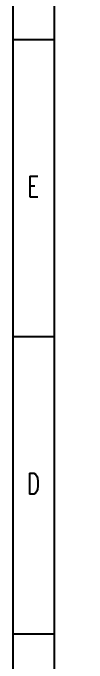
# Model space of a CAD drawing. Header units: inches. Extents: x 3186 to 109360, y -14990 to 740552.
# Drawn here: x 67484 to 68385, y 224320 to 232165 of the extents above; entities that cross this region are included whole.
import ezdxf
from ezdxf.enums import TextEntityAlignment as Align

# ---------------------------------------------------------------- set-up
doc = ezdxf.new("R2010")
doc.units = ezdxf.units.IN
doc.header["$MEASUREMENT"] = 0
doc.layers.add('图框', color=4, linetype='Continuous')
doc.styles.add('HZ', font='txt_____.ttf', dxfattribs={"width": 0.7, "bigfont": 'HZTXT'})
doc.styles.get("Standard").update_dxf_attribs({"font": 'txt', "bigfont": 'gbcbig.shx'})
doc.dimstyles.new('Standard-yuanban', dxfattribs={"dimtxt": 800, "dimasz": 0.18, "dimexe": 0.18, "dimexo": 0.0625, "dimgap": 0.09, "dimtad": 0, "dimtih": 1, "dimtoh": 1, "dimdec": 4, "dimlfac": 0.02, "dimzin": 0, "dimdsep": 46, "dimtxsty": 'Standard', "dimcen": 0.09, "dimadec": 0, "dimazin": 0, "dimtfac": 1, "dimtdec": 4, "dimtofl": 0, "dimtmove": 0, "dimatfit": 3, "dimfxl": 1, "dimtolj": 1, "dimtzin": 0, "dimarcsym": 0})

# ---------------------------------------------------------------- blocks, each defined once
blk = doc.blocks.new('*D79')
at = {"color": 0, "lineweight": -2, "transparency": 16777216}
for p, q in [((67984.5, 246697.1), (80741.2, 246697.1)), ((80741, 246697), (80741, 232247.2)), ((80741, 216997.3), (80741, 231447.1)), ((67984.5, 216997.1), (80741.2, 216997.1))]:
    blk.add_line(p, q, dxfattribs=at)
at = {"color": 0, "transparency": 16777216}
for points in [[(80740.9, 246697), (80741, 246697), (80741, 246697.1)], [(80740.9, 216997.3), (80741, 216997.3), (80741, 216997.1)]]:
    blk.add_solid(points, dxfattribs=at)
at = {"layer": 'Defpoints', "color": 0, "transparency": 16777216}
for p in [(67984.4, 246697.1), (80741, 246697.1), (67984.4, 216997.1)]:
    blk.add_point(p, dxfattribs=at)
at = {"color": 0, "transparency": 16777216, "insert": (80741, 231847.1), "char_height": 800, "attachment_point": 5}
blk.add_mtext('\\A1;594.0000', dxfattribs=at)

msp = doc.modelspace()

# ---------------------------------------------------------------- linework, layer by layer
at = {"layer": '图框'}
for p, q in [((67984.44132, 246697.14592), (67984.44132, 216997.14592)), ((67484.44132, 231847.14592), (67484.44132, 217497.14592)), ((67484.44132, 231847.14592), (67484.44132, 217497.14592)), ((67484.44132, 231847.14592), (67484.44132, 217497.14592)), ((67484.44132, 231847.14592), (67484.44132, 217497.14592)), ((67484.44132, 231847.14592), (67984.44132, 231847.14592)), ((67484.44132, 228259.64592), (67984.44132, 228259.64592)), ((67484.44132, 224672.14592), (67984.44132, 224672.14592))]:
    msp.add_line(p, q, dxfattribs=at)
at = {"layer": '图框', "color": 1}
msp.add_line((67484.44132, 246197.14592), (67484.44132, 217497.14592), dxfattribs=at)

# ---------------------------------------------------------------- texts
at = {"layer": '图框', "style": 'HZ', "width": 0.7}
for s, p in [('E', (67732.48144, 229947.44794)), ('D', (67732.48144, 226359.94794))]:
    msp.add_text(s, height=250, dxfattribs=at).set_placement(p, align=Align.CENTER)

# ---------------------------------------------------------------- dimensions: what is measured, and where the dimension line sits
dim = msp.add_linear_dim(base=(80740.97563, 246697.14592), p1=(67984.44132, 216997.14592), p2=(67984.44132, 246697.14592), angle=90, dimstyle='Standard-yuanban')
dim.commit()
dim.dimension.update_dxf_attribs({"geometry": '*D79', "text_midpoint": (80740.97563, 231847.14592)})

doc.saveas('drawing.dxf')
